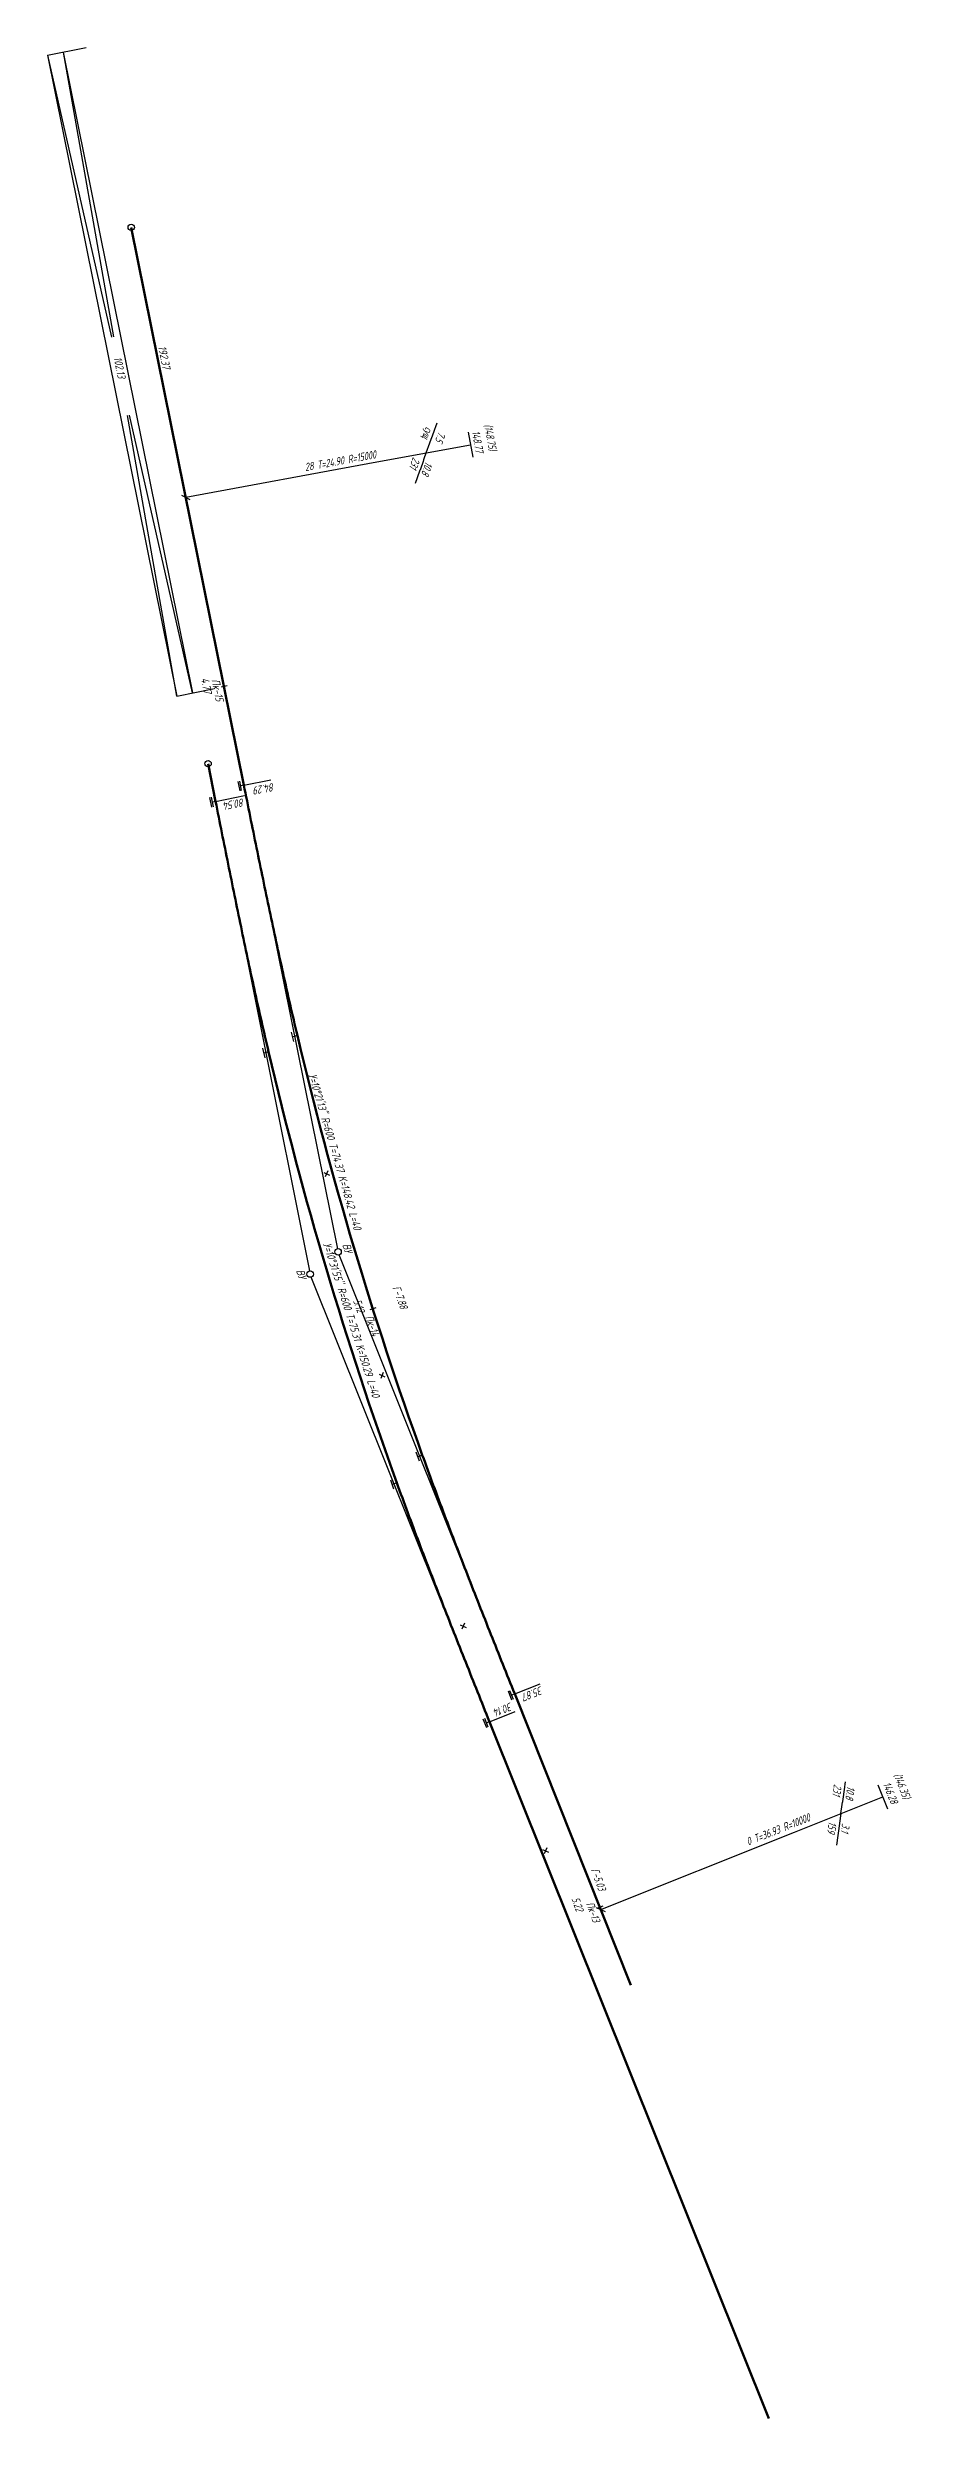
# Model space of a CAD drawing. Extents: x 8609 to 10186, y 10524 to 14399.
# Drawn here: x 9793.7 to 9928.7, y 11268.9 to 11639.3 of the extents above; entities that cross this region are included whole.
import ezdxf

# ---------------------------------------------------------------- set-up
doc = ezdxf.new("R2010")
doc.units = 0
doc.layers.add('IV.Вершины', color=7, linetype='Continuous')
doc.layers.add('съезд с I на II.Вершины', color=7, linetype='Continuous')
for name, color, linetype, lineweight in [('Временный съезд.Пикетаж', 7, 'Continuous', 15), ('Зеленые кресты', 3, 'Continuous', 30), ('Зеленые параметры кривых', 3, 'Continuous', 30), ('Зеленые пути', 3, 'Continuous', 30), ('Зеленые пути габариты', 3, 'Continuous', 30), ('Зеленые пути междупутья', 3, 'Continuous', 30), ('Зеленые пути пикетаж', 3, 'Continuous', 30), ('Зеленые пути уклоноуказатели', 3, 'Continuous', 30)]:
    doc.layers.add(name, color=color, linetype=linetype, lineweight=lineweight)
doc.styles.add('Параметры кривых', font='SPDS.shx', dxfattribs={"oblique": 15, "height": 2.5})
doc.styles.add('спдс_сжатие09', font='SPDS.shx', dxfattribs={"width": 0.9, "oblique": 15, "height": 1.25})

# ---------------------------------------------------------------- blocks, each defined once
blk = doc.blocks.new('alignment_tc_sign')
at = {"color": 0, "linetype": 'ByBlock', "lineweight": -2}
for p, q in [((-1.5, 1.5), (1.5, 1.5)), ((-1.5, 1), (1.5, 1)), ((0, 0), (0, 1))]:
    blk.add_line(p, q, dxfattribs=at)
blk = doc.blocks.new('alignment_cc_sign')
at = {"color": 0, "linetype": 'ByBlock', "lineweight": -2}
for p, q in [((-1.5, 1.5), (1.5, 1.5)), ((0, 0), (0, 1.5))]:
    blk.add_line(p, q, dxfattribs=at)
blk = doc.blocks.new('stationing')
at = {"color": 3, "lineweight": 30}
blk.add_line((0, 1), (0, -1), dxfattribs=at)

msp = doc.modelspace()

# ---------------------------------------------------------------- linework, layer by layer
at = {"layer": 'IV.Вершины', "color": 1, "lineweight": 30}
msp.add_line((9884.83, 11336.63), (9884.83, 11336.63), dxfattribs=at)
at = {"layer": 'Зеленые кресты', "color": 3, "lineweight": 30}
for p, q in [((9858.82, 11393.14), (9858.42, 11392.22)), ((9858.16, 11392.88), (9859.08, 11392.48)), ((9871.04, 11357.79), (9871.96, 11357.39)), ((9871.7, 11358.05), (9871.3, 11357.13))]:
    msp.add_line(p, q, dxfattribs=at)
at = {"layer": 'Зеленые пути', "color": 3, "lineweight": 30}
for p, q in [((9824.35, 11524.06), (9828.55, 11524.91)), ((9819.94, 11521.52), (9824.44, 11522.43)), ((9866.67, 11382.1), (9870.67, 11383.7)), ((9862.73, 11377.77), (9866.73, 11379.38))]:
    msp.add_line(p, q, dxfattribs=at)
msp.add_circle((9806.75, 11611.19), 0.5, dxfattribs=at)
at = {"layer": 'Зеленые пути пикетаж', "color": 3, "lineweight": 30}
for p, q in [((9793.65, 11638.08), (9803.69, 11594.03)), ((9793.65, 11638.08), (9803.69, 11594.03)), ((9793.67, 11638.08), (9799.69, 11639.3)), ((9793.67, 11638.08), (9813.89, 11537.97)), ((9793.67, 11638.08), (9813.89, 11537.97)), ((9796.14, 11638.58), (9803.99, 11594.09)), ((9796.14, 11638.58), (9803.99, 11594.09)), ((9813.89, 11537.97), (9806.16, 11581.78)), ((9813.89, 11537.97), (9806.16, 11581.78))]:
    msp.add_line(p, q, dxfattribs=at)
at = {"layer": 'Зеленые пути уклоноуказатели', "color": 3, "lineweight": 30}
for p, q in [((9859.38, 11579.2), (9860.11, 11575.27)), ((9815.27, 11569.02), (9845.13, 11574.54)), ((9845.13, 11574.54), (9859.75, 11577.21)), ((9814.61, 11569.38), (9815.93, 11568.66)), ((9910.37, 11360.53), (9924.18, 11366.02)), ((9880.11, 11348.44), (9910.37, 11360.53)), ((9879.42, 11348.73), (9880.8, 11348.14))]:
    msp.add_line(p, q, dxfattribs=at)
at = {"layer": 'Зеленые пути уклоноуказатели', "color": 1, "lineweight": 30}
msp.add_line((9923.42, 11367.9), (9924.91, 11364.18), dxfattribs=at)
at = {"layer": 'съезд с I на II.Вершины', "color": 3, "lineweight": 30}
msp.add_circle((9818.76, 11527.41), 0.5, dxfattribs=at)

# ---------------------------------------------------------------- block references
at = {"layer": 'Временный съезд.Пикетаж', "xscale": 0.5, "yscale": 0.5, "zscale": 0.5, "rotation": 291.7735236062221}
msp.add_blockref('stationing', (9879.97, 11348.79), dxfattribs=at)
at = {"layer": 'Зеленые пути', "color": 3, "lineweight": 30}
for name, p, xscale, yscale, zscale, rotation in [('alignment_tc_sign', (9824.35, 11524.06), 0.4999999999999999, 0.4999999999999999, 0.4999999999999999, 101.4199626835236), ('alignment_tc_sign', (9819.94, 11521.52), 0.5, 0.5, 0.5, 101.3125442984468), ('alignment_cc_sign', (9832.71, 11484.94), 0.4999999999999999, 0.4999999999999999, 0.4999999999999999, 103.3298201792425), ('alignment_cc_sign', (9828.22, 11482.39), 0.5, 0.5, 0.5, 103.2224017941658), ('alignment_cc_sign', (9852.24, 11419.41), 0.5, 0.5, 0.5, 109.8636542713576), ('alignment_cc_sign', (9848.26, 11415.06), 0.5, 0.5, 0.5, 109.9346472575907), ('alignment_tc_sign', (9866.67, 11382.1), 0.5, 0.5, 0.5, 111.7735185972657), ('alignment_tc_sign', (9862.73, 11377.77), 0.5000000000000006, 0.5000000000000006, 0.5000000000000006, 111.8445047533097)]:
    msp.add_blockref(name, p, dxfattribs=dict(at, xscale=xscale, yscale=yscale, zscale=zscale, rotation=rotation))
at = {"layer": 'Зеленые пути пикетаж', "xscale": 0.5, "yscale": 0.5, "zscale": 0.5, "rotation": 291.7735236062221}
msp.add_blockref('stationing', (9879.97, 11348.79), dxfattribs=at)

# ---------------------------------------------------------------- texts
at = {"layer": 'Зеленые параметры кривых', "color": 3, "lineweight": 30, "insert": (9835.64, 11479.13), "char_height": 1.25, "attachment_point": 1, "rotation": 286.2951, "style": 'Параметры кривых', "bg_fill": 3, "box_fill_scale": 1, "bg_fill_color": 256, "bg_fill_transparency": 0}
msp.add_mtext_dynamic_manual_height_columns('У=10°21\'13" R=600 T=74.37 K=148.42 L=40', width=33.8384, gutter_width=6.25, heights=[0], dxfattribs=at)
at = {"layer": 'Зеленые пути междупутья', "color": 3, "lineweight": 30, "insert": (9818.87, 11540.96), "char_height": 1.25, "attachment_point": 1, "rotation": 281.3827, "style": 'Параметры кривых', "bg_fill": 3, "box_fill_scale": 1, "bg_fill_color": 256, "bg_fill_transparency": 0}
msp.add_mtext_dynamic_manual_height_columns('4.77', width=2.0064, gutter_width=12.5, heights=[0], dxfattribs=at)

# ---------------------------------------------------------------- next in the draw order: linework, layer by layer
at = {"layer": 'Зеленые кресты', "color": 3, "lineweight": 30}
for p, q in [((9836.83, 11463.55), (9837.74, 11463.15)), ((9837.48, 11463.8), (9837.08, 11462.89))]:
    msp.add_line(p, q, dxfattribs=at)
at = {"layer": 'Зеленые пути', "color": 3, "lineweight": 30}
for p, q in [((9819.94, 11521.52), (9834.61, 11448.17)), ((9862.73, 11377.77), (9834.89, 11447.21))]:
    msp.add_line(p, q, dxfattribs=at)
at = {"layer": 'Зеленые пути', "color": 3, "lineweight": 70, "flags": 128}
msp.add_lwpolyline([(9906.37, 11268.91), (9862.73, 11377.77, -0.000521), (9859.02, 11387.06, -0.001563), (9855.34, 11396.36, -0.002604), (9851.74, 11405.69, -0.003646), (9848.26, 11415.06, -0.029296), (9828.22, 11482.39, -0.003646), (9826, 11492.14, -0.002604), (9823.91, 11501.92, -0.001563), (9821.9, 11511.72, -0.000521), (9819.94, 11521.52), (9818.76, 11527.41)], format="xyb", dxfattribs=at)
at = {"layer": 'Зеленые пути', "color": 3, "lineweight": 30}
msp.add_circle((9834.71, 11447.68), 0.5, dxfattribs=at)
at = {"layer": 'Зеленые пути пикетаж', "color": 3, "lineweight": 30}
for p, q in [((9796.12, 11638.57), (9816.34, 11538.47)), ((9796.12, 11638.57), (9816.34, 11538.47)), ((9816.34, 11538.47), (9806.46, 11581.84)), ((9816.34, 11538.47), (9806.46, 11581.84)), ((9813.89, 11537.97), (9820.02, 11539.21)), ((9813.89, 11537.97), (9820.02, 11539.21))]:
    msp.add_line(p, q, dxfattribs=at)

# ---------------------------------------------------------------- next in the draw order: block references
at = {"layer": 'Зеленые пути пикетаж', "xscale": 0.5, "yscale": 0.5, "zscale": 0.5, "rotation": 281.4199676924799}
msp.add_blockref('stationing', (9821.24, 11539.46), dxfattribs=at)

# ---------------------------------------------------------------- next in the draw order: texts
at = {"layer": 'Зеленые пути уклоноуказатели', "color": 3, "lineweight": 30, "insert": (9919.87, 11367.58), "char_height": 1.25, "attachment_point": 1, "rotation": 261.7731, "style": 'спдс_сжатие09', "bg_fill": 3, "box_fill_scale": 1, "bg_fill_color": 256, "bg_fill_transparency": 0}
msp.add_mtext_dynamic_manual_height_columns('10.8\\P231', width=2.6338, gutter_width=6.25, heights=[0], dxfattribs=at)
at = {"layer": 'Зеленые пути уклоноуказатели', "color": 1, "lineweight": 30, "char_height": 1.25, "attachment_point": 1, "style": 'спдс_сжатие09', "bg_fill": 3, "box_fill_scale": 1, "bg_fill_color": 256, "bg_fill_transparency": 0}
for s, width, insert, rotation in [('\\pi-0.96792;(146.35)\\P\\pi-0.30125;146.28', 3.5594, (9927.37, 11369.01), 291.7731), ('3.1\\P159', 1.6612, (9919.06, 11361.76), 261.7731)]:
    msp.add_mtext_dynamic_manual_height_columns(s, width=width, gutter_width=6.25, heights=[0], dxfattribs=dict(at, insert=insert, rotation=rotation))

# ---------------------------------------------------------------- next in the draw order: linework, layer by layer
at = {"layer": 'Зеленые пути уклоноуказатели', "color": 3, "lineweight": 30}
msp.add_line((9917.66, 11363.45), (9918.38, 11368.39), dxfattribs=at)

# ---------------------------------------------------------------- next in the draw order: texts
at = {"layer": 'Зеленые параметры кривых', "color": 3, "lineweight": 30, "insert": (9837.92, 11452.73), "char_height": 1.25, "attachment_point": 1, "rotation": 287.7753, "style": 'Параметры кривых', "bg_fill": 3, "box_fill_scale": 1, "bg_fill_color": 256, "bg_fill_transparency": 0}
msp.add_mtext_dynamic_manual_height_columns('У=10°31\'55" R=600 T=75.31 K=150.29 L=40', width=33.8384, gutter_width=6.25, heights=[0], dxfattribs=at)
at = {"layer": 'Зеленые пути междупутья', "color": 3, "lineweight": 30, "insert": (9876.7, 11350.53), "char_height": 1.25, "attachment_point": 1, "rotation": 290, "style": 'спдс_сжатие09', "bg_fill": 3, "box_fill_scale": 1, "bg_fill_color": 256, "bg_fill_transparency": 0}
msp.add_mtext_dynamic_manual_height_columns('5.22', width=2.0064, gutter_width=12.5, heights=[0], dxfattribs=at)
at = {"layer": 'Зеленые пути уклоноуказатели', "color": 3, "lineweight": 30, "insert": (9902.71, 11359.54), "char_height": 1.25, "attachment_point": 1, "rotation": 21.7731, "style": 'спдс_сжатие09', "bg_fill": 3, "box_fill_scale": 1, "bg_fill_color": 256, "bg_fill_transparency": 0}
msp.add_mtext_dynamic_manual_height_columns('0 Т=36.93 R=10000', width=13.5718, gutter_width=6.25, heights=[0], dxfattribs=at)

# ---------------------------------------------------------------- next in the draw order: linework, layer by layer
at = {"layer": 'Зеленые кресты', "color": 3, "lineweight": 30}
for p, q in [((9845.47, 11432.05), (9846.39, 11431.65)), ((9846.13, 11432.31), (9845.73, 11431.39))]:
    msp.add_line(p, q, dxfattribs=at)
at = {"layer": 'Зеленые пути', "color": 3, "lineweight": 30}
msp.add_line((9824.35, 11524.06), (9838.98, 11451.65), dxfattribs=at)
msp.add_circle((9839.08, 11451.16), 0.5, dxfattribs=at)
at = {"layer": 'Зеленые пути уклоноуказатели', "color": 1, "lineweight": 30}
msp.add_line((9917.66, 11363.45), (9916.95, 11358.5), dxfattribs=at)

# ---------------------------------------------------------------- next in the draw order: texts
at = {"layer": 'Зеленые пути габариты', "color": 3, "lineweight": 30, "insert": (9848.72, 11446.02), "char_height": 1.25, "attachment_point": 1, "rotation": 290, "style": 'спдс_сжатие09', "bg_fill": 3, "box_fill_scale": 1, "bg_fill_color": 256, "bg_fill_transparency": 0}
msp.add_mtext_dynamic_manual_height_columns('Г-7.88', width=0.4516, gutter_width=12.5, heights=[0], dxfattribs=at)
at = {"layer": 'Зеленые пути междупутья', "color": 3, "lineweight": 30, "insert": (9842.58, 11443.92), "char_height": 1.25, "attachment_point": 1, "rotation": 290, "style": 'спдс_сжатие09', "bg_fill": 3, "box_fill_scale": 1, "bg_fill_color": 256, "bg_fill_transparency": 0}
msp.add_mtext_dynamic_manual_height_columns('5.12', width=2.0064, gutter_width=12.5, heights=[0], dxfattribs=at)

# ---------------------------------------------------------------- next in the draw order: linework, layer by layer
at = {"layer": 'Зеленые пути', "color": 3, "lineweight": 30}
msp.add_line((9866.67, 11382.1), (9839.26, 11450.7), dxfattribs=at)
at = {"layer": 'Зеленые пути', "color": 3, "lineweight": 70, "flags": 128}
msp.add_lwpolyline([(9884.83, 11336.63), (9866.67, 11382.1, -0.000521), (9862.96, 11391.39, -0.001563), (9859.3, 11400.69, -0.002604), (9855.71, 11410.03, -0.003646), (9852.24, 11419.41, -0.028517), (9832.71, 11484.94, -0.003646), (9830.48, 11494.69, -0.002604), (9828.37, 11504.47, -0.001563), (9826.34, 11514.26, -0.000521), (9824.35, 11524.06), (9806.75, 11611.19)], format="xyb", dxfattribs=at)

# ---------------------------------------------------------------- next in the draw order: block references
at = {"layer": 'Зеленые пути пикетаж', "xscale": 0.4999999999999988, "yscale": 0.4999999999999988, "zscale": 0.4999999999999988, "rotation": 287.5592695675675}
msp.add_blockref('stationing', (9844.5, 11442.26), dxfattribs=at)

# ---------------------------------------------------------------- next in the draw order: texts
at = {"layer": 'Зеленые параметры кривых', "color": 3, "lineweight": 30, "char_height": 1.25, "attachment_point": 1, "style": 'Параметры кривых', "bg_fill": 3, "box_fill_scale": 1, "bg_fill_color": 256, "bg_fill_transparency": 0}
for s, width, insert, rotation in [('84.29', 2.063, (9829.26, 11523.2), 190.8166), ('ВУ', 0.6359, (9840.91, 11452.63), 287.7753), ('ВУ', 0.6359, (9833.69, 11448.59), 287.7753), ('35.87', 1.4086, (9871.24, 11382.18), 201.7735)]:
    msp.add_mtext_dynamic_manual_height_columns(s, width=width, gutter_width=6.25, heights=[0], dxfattribs=dict(at, insert=insert, rotation=rotation))
at = {"layer": 'Зеленые пути габариты', "color": 3, "lineweight": 30, "insert": (9879.73, 11355.05), "char_height": 1.25, "attachment_point": 1, "rotation": 290, "style": 'спдс_сжатие09', "bg_fill": 3, "box_fill_scale": 1, "bg_fill_color": 256, "bg_fill_transparency": 0}
msp.add_mtext_dynamic_manual_height_columns('Г-5.03', width=1.178, gutter_width=6.25, heights=[0], dxfattribs=at)
at = {"layer": 'Зеленые пути междупутья', "color": 3, "lineweight": 30, "char_height": 1.25, "attachment_point": 1, "bg_fill": 3, "box_fill_scale": 1, "bg_fill_color": 256, "bg_fill_transparency": 0}
for s, width, insert, rotation, style in [('Пк-15', 1.87, (9820.52, 11540.77), 281.3827, 'Параметры кривых'), ('Пк-14', 1.1149, (9844.43, 11441.4), 290, 'спдс_сжатие09')]:
    msp.add_mtext_dynamic_manual_height_columns(s, width=width, gutter_width=6.25, heights=[0], dxfattribs=dict(at, insert=insert, rotation=rotation, style=style))
at = {"layer": 'Зеленые пути пикетаж', "color": 3, "lineweight": 30, "char_height": 1.25, "attachment_point": 1, "rotation": 281.3827, "style": 'Параметры кривых', "bg_fill": 3, "box_fill_scale": 1, "bg_fill_color": 256, "bg_fill_transparency": 0}
for s, width, insert in [('102.13', 1.0542, (9805.22, 11591.09)), ('192.37', 1.4696, (9812.17, 11592.8))]:
    msp.add_mtext_dynamic_manual_height_columns(s, width=width, gutter_width=6.25, heights=[0], dxfattribs=dict(at, insert=insert))
at = {"layer": 'Зеленые пути уклоноуказатели', "color": 18, "lineweight": 30, "true_color": 0x000000, "insert": (9855.95, 11578.98), "char_height": 1.25, "attachment_point": 1, "rotation": 250.4662, "style": 'спдс_сжатие09', "bg_fill": 3, "box_fill_scale": 1, "bg_fill_color": 256, "bg_fill_transparency": 0}
msp.add_mtext_dynamic_manual_height_columns('7.5\\Pсущ', width=1.5625, gutter_width=6.25, heights=[0], dxfattribs=at)
at = {"layer": 'Зеленые пути уклоноуказатели', "color": 3, "lineweight": 30, "char_height": 1.25, "attachment_point": 1, "style": 'спдс_сжатие09', "bg_fill": 3, "box_fill_scale": 1, "bg_fill_color": 256, "bg_fill_transparency": 0}
for s, width, insert, rotation in [('\\pi-1.66514;(148.75)\\P\\pi-1.01253;148.77', 2.1931, (9863.41, 11578.94), 280.4662), ('28 Т=24.90 R=15000', 14.4175, (9833.76, 11574.31), 10.4662), ('10.8\\P231', 1.5775, (9853.93, 11574.27), 250.4662)]:
    msp.add_mtext_dynamic_manual_height_columns(s, width=width, gutter_width=6.25, heights=[0], dxfattribs=dict(at, insert=insert, rotation=rotation))

# ---------------------------------------------------------------- next in the draw order: linework, layer by layer
at = {"layer": 'Зеленые пути уклоноуказатели', "color": 18, "lineweight": 30, "true_color": 0x000000}
msp.add_line((9852.86, 11575.97), (9854.54, 11580.68), dxfattribs=at)
at = {"layer": 'Зеленые пути уклоноуказатели', "color": 3, "lineweight": 30}
msp.add_line((9851.19, 11571.24), (9852.86, 11575.95), dxfattribs=at)

# ---------------------------------------------------------------- next in the draw order: texts
at = {"layer": 'Зеленые параметры кривых', "color": 3, "lineweight": 30, "char_height": 1.25, "attachment_point": 1, "style": 'Параметры кривых', "bg_fill": 3, "box_fill_scale": 1, "bg_fill_color": 256, "bg_fill_transparency": 0}
for s, width, insert, rotation in [('80.54', 1.6086, (9824.55, 11520.8), 190.8166), ('30.14', 0.7529, (9866.5, 11379.65), 201.7735)]:
    msp.add_mtext_dynamic_manual_height_columns(s, width=width, gutter_width=6.25, heights=[0], dxfattribs=dict(at, insert=insert, rotation=rotation))
at = {"layer": 'Зеленые пути пикетаж', "color": 3, "lineweight": 30, "insert": (9878.96, 11349.79), "char_height": 1.25, "attachment_point": 1, "rotation": 290, "style": 'спдс_сжатие09', "bg_fill": 3, "box_fill_scale": 1, "bg_fill_color": 256, "bg_fill_transparency": 0}
msp.add_mtext_dynamic_manual_height_columns('Пк-13', width=1.1172, gutter_width=6.25, heights=[0], dxfattribs=at)

doc.saveas('drawing.dxf')
